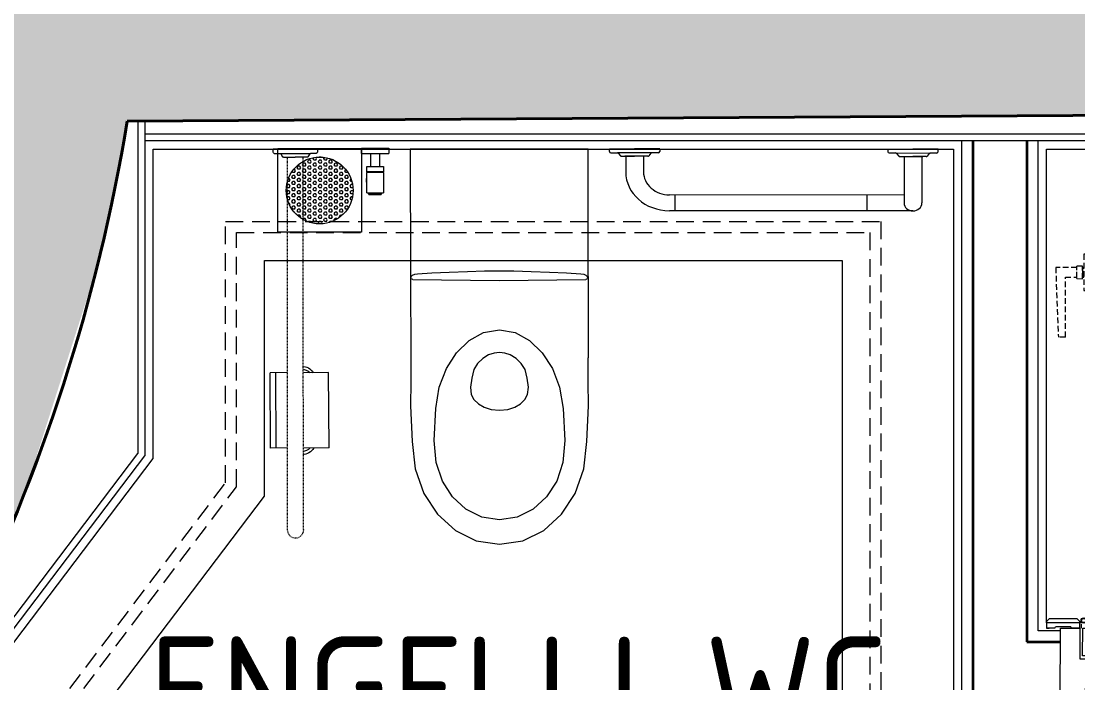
# Model space of a CAD drawing. Header units: millimetres. Extents: x 8884 to 18446, y 10737 to 16556.
# Drawn here: x 11466.3 to 11656.1, y 14711.3 to 14830.1 of the extents above; entities that cross this region are included whole.
import ezdxf

# ---------------------------------------------------------------- set-up
doc = ezdxf.new("R2010")
doc.units = ezdxf.units.MM
doc.set_wipeout_variables(frame=1)
for name, pattern in [('01-2BASEMENT$0$HIDDEN', [0.375, 0.25, -0.125]), ('DUZ', [0]), ('HIDDEN', [0.375, 0.25, -0.125]), ('HIDDEN2', [4.7625, 3.175, -1.5875])]:
    doc.linetypes.add(name, pattern=pattern)
for name, color, linetype, lineweight in [('3Rdf_Sanitary', 143, 'Continuous', 20), ('CEILING (3RDF)', 172, 'Continuous', 13), ('DOOR-INT (3RDF)', 157, 'Continuous', 15), ('FLOOR_METAL (3RDF)', 252, 'Continuous', 13), ('GYPSIUM BOARD (3RDF)', 97, 'Continuous', 20), ('LED LİGHTİNG', 40, 'HIDDEN2', 20), ('ozgun_duvar', 251, 'DUZ', 9), ('PLASTER (3RDF)', 251, 'Continuous', 13), ('SANITARY (3RDF)', 153, 'Continuous', 20), ('SANITARY-ACCESSORIES(3RDF)', 2, 'Continuous', 9), ('TEXT-GNRL (3RDF)', 125, 'Continuous', 15), ('TRS-DVR-OZGN', 192, 'Continuous', 40), ('WALL (3RDF)', 255, 'Continuous', 35)]:
    doc.layers.add(name, color=color, linetype=linetype, lineweight=lineweight)
doc.layers.add('wipeout', color=8, linetype='Continuous')
doc.styles.add('ARIALTUR', font='isocpeur.ttf', dxfattribs={"width": 0.9, "height": 15})

# ---------------------------------------------------------------- blocks, each defined once
blk = doc.blocks.new('A$C5CCE6BB4')
blk.add_wipeout([(698.8, 359.7), (466.1, 359.5), (390.9, 359.5), (360.7, 359.3), (302.1, 359.2), (266.2, 359.4), (221.4, 359), (193.4, 357.8), (169.6, 356.4), (124.6, 350.7), (80.4, 332.9), (42.9, 305.2), (13.9, 269.4), (-0.3, 237.2), (-6, 217.3), (-9, 195.2), (-9.8, 170.9), (-4.7, 132.8), (4.6, 111.7), (17.3, 86.5), (28.4, 72.7), (42.9, 54.8), (61.6, 41), (73.4, 32.2), (80.4, 27.1), (102.5, 18.2), (117.6, 12.1), (133.9, 8.1), (159.1, 5), (184, 2.7), (287.9, 0.7), (382.5, 0.5), (498, 0.2), (590, 0.1), (671.9, 0), (698.8, 0)]).dxf.layer = 'wipeout'
for p, q in [((80.4, 332.9), (124.6, 350.7)), ((124.6, 350.7), (173.7, 356.9)), ((173.7, 356.9), (237.3, 359.7)), ((237.3, 359.7), (280.5, 359.3)), ((280.5, 359.3), (323.7, 359.1)), ((469.9, 359.8), (323.7, 359.1)), ((462.7, 179.8), (464.2, 354.5)), ((466.1, 359.5), (464.2, 354.5)), ((466.1, 359.5), (469.2, 358.5)), ((472.1, 355.1), (469.2, 358.5)), ((469.9, 359.8), (698.8, 360)), ((473.8, 350.5), (472.1, 355.1)), ((474.6, 345), (473.8, 350.5)), ((476.3, 315.9), (474.6, 345)), ((698.8, 0), (698.8, 359.7)), ((42.9, 305.2), (80.4, 332.9)), ((13.9, 269.4), (42.9, 305.2)), ((135.9, 308.3), (102.4, 295.6)), ((175.2, 312.1), (135.9, 308.3)), ((232.6, 308.8), (175.2, 312.1)), ((270.8, 301.7), (232.6, 308.8)), ((477.5, 281.1), (476.3, 315.9)), ((102.4, 295.6), (74, 275)), ((304.4, 287.4), (270.8, 301.7)), ((332.9, 266.6), (304.4, 287.4)), ((-4.7, 227.2), (13.9, 269.4)), ((74, 275), (52, 247.9)), ((354.9, 241), (332.9, 266.6)), ((478.6, 244.4), (477.5, 281.1)), ((52, 247.9), (37.9, 215.9)), ((241.3, 222.7), (249, 231.6)), ((249, 231.6), (257.7, 236.9)), ((257.7, 236.9), (270.9, 238.6)), ((270.9, 238.6), (286.9, 236)), ((286.9, 236), (302.8, 231.7)), ((302.8, 231.7), (313.6, 224.2)), ((369, 212), (354.9, 241)), ((479.6, 209.4), (478.6, 244.4)), ((-11, 180), (-4.7, 227.2)), ((37.9, 215.9), (32.9, 180)), ((231, 196.6), (235.1, 210.8)), ((235.1, 210.8), (241.3, 222.7)), ((313.6, 224.2), (322.4, 213.7)), ((322.4, 213.7), (328.8, 201.9)), ((374, 180), (369, 212)), ((480, 179.8), (479.6, 209.4)), ((229.5, 180), (231, 196.6)), ((328.8, 201.9), (332.2, 190.8)), ((332.2, 190.8), (333.3, 180)), ((-4.7, 132.8), (-11, 180)), ((32.9, 180), (37.9, 144.1)), ((231, 163.4), (229.5, 180)), ((333.3, 180), (332.2, 169.2)), ((369, 148), (374, 180)), ((464.2, 5.1), (462.7, 179.8)), ((479.6, 150.2), (480, 179.8)), ((235.1, 149.2), (231, 163.4)), ((328.8, 158.1), (322.4, 146.3)), ((332.2, 169.2), (328.8, 158.1)), ((37.9, 144.1), (52, 112.1)), ((241.3, 137.3), (235.1, 149.2)), ((249, 128.4), (241.3, 137.3)), ((313.6, 135.8), (302.8, 128.3)), ((322.4, 146.3), (313.6, 135.8)), ((354.9, 119), (369, 148)), ((478.6, 115.2), (479.6, 150.2)), ((13.9, 90.6), (-4.7, 132.8)), ((257.7, 123.1), (249, 128.4)), ((270.9, 121.4), (257.7, 123.1)), ((286.9, 124), (270.9, 121.4)), ((302.8, 128.3), (286.9, 124)), ((332.9, 93.4), (354.9, 119)), ((477.5, 78.5), (478.6, 115.2)), ((52, 112.1), (74, 85.1)), ((42.9, 54.8), (13.9, 90.6)), ((74, 85.1), (102.4, 64.4)), ((304.4, 72.6), (332.9, 93.4)), ((476.3, 43.7), (477.5, 78.5)), ((102.4, 64.4), (135.9, 51.7)), ((232.6, 51.3), (270.8, 58.3)), ((270.8, 58.3), (304.4, 72.6)), ((80.4, 27.1), (42.9, 54.8)), ((135.9, 51.7), (175.2, 47.9)), ((175.2, 47.9), (232.6, 51.3)), ((474.6, 14.6), (476.3, 43.7)), ((124.6, 9.3), (80.4, 27.1)), ((173.7, 3.1), (124.6, 9.3)), ((237.3, 0.3), (173.7, 3.1)), ((280.5, 0.7), (237.3, 0.3)), ((323.7, 0.9), (280.5, 0.7)), ((469.9, 0.2), (323.7, 0.9)), ((464.2, 5.1), (466.1, 0.1)), ((469.2, 1.1), (466.1, 0.1)), ((469.2, 1.1), (472.1, 4.5)), ((698.8, 0), (469.9, 0.2)), ((472.1, 4.5), (473.8, 9.1)), ((473.8, 9.1), (474.6, 14.6))]:
    blk.add_line(p, q)
blk = doc.blocks.new('ph 03')
for points in [[(-94781.6, -28253.3), (-94781.6, -28148.3)], [(-94646.6, -28148.3), (-94781.6, -28148.3)], [(-94646.6, -28158.3), (-94781.6, -28158.3)], [(-94646.6, -28253.3), (-94646.6, -28148.3)], [(-94646.6, -28253.3), (-94781.6, -28253.3)]]:
    blk.add_lwpolyline(points)
at = {"linetype": 'Continuous', "lineweight": 0}
for centre, radius, start, end in [((-94769.7, -28205.4), 23.6, 120.2427, 239.7573), ((-94658.5, -28205.4), 23.6, 300.2561, 59.7439), ((-94769.7, -28205.4), 18.2, 130.8416, 229.1584), ((-94658.5, -28205.4), 18.2, 310.8615, 49.1385)]:
    blk.add_arc(centre, radius, start, end, dxfattribs=at)
blk = doc.blocks.new('rail-02')
at = {"linetype": 'HIDDEN', "ltscale": 0.2}
blk.add_wipeout([(0, -4.5), (0.55, -4.5), (0.69, -4.45), (0.78, -4.35), (0.8, -4.25), (0.8, -3.1), (0.82, -3.01), (0.88, -2.94), (1.1, -2.78), (1.36, -2.6), (1.42, -2.56), (1.48, -2.49), (1.5, -2.4), (1.5, -1.6), (32.01, -1.6), (53.25, -1.6), (63.32, -1.6), (67.67, -1.6), (68.47, -1.59), (68.91, -1.48), (69.35, -1.21), (69.66, -0.87), (69.78, -0.63), (69.88, -0.3), (69.9, 0.13), (69.82, 0.53), (69.66, 0.85), (69.48, 1.09), (69.27, 1.28), (68.81, 1.52), (68.3, 1.6), (49.41, 1.6), (32.6, 1.6), (14.5, 1.6), (3.59, 1.6), (1.5, 1.6), (1.5, 2.24), (1.48, 2.49), (1.42, 2.56), (1.3, 2.64), (1.15, 2.75), (0.97, 2.88), (0.88, 2.94), (0.82, 3.01), (0.8, 3.13), (0.8, 4.25), (0.79, 4.33), (0.75, 4.4), (0.71, 4.44), (0.63, 4.49), (0.57, 4.5), (0.5, 4.5), (0, 4.5)], dxfattribs=at).dxf.layer = '3Rdf_Sanitary'
at = {"layer": '3Rdf_Sanitary', "ltscale": 0.2}
for p, q in [((0, 4.5), (0, 0)), ((0.55, 4.5), (0, 4.5)), ((0.8, 4.25), (0.8, 3.1)), ((0.8, 3.1), (0.8, -3.1)), ((0.88, 2.94), (1.42, 2.56)), ((1.5, 2.4), (1.5, 0)), ((0, -4.5), (0, 0)), ((1.5, -2.4), (1.5, 0)), ((0.8, -4.25), (0.8, -3.1)), ((0.88, -2.94), (1.42, -2.56)), ((0, -4.5), (0.55, -4.5))]:
    blk.add_line(p, q, dxfattribs=at)
at = {"layer": '3Rdf_Sanitary', "linetype": 'HIDDEN', "ltscale": 0.2}
for p, q in [((68.3, 1.6), (1.5, 1.6)), ((68.3, -1.6), (1.5, -1.6))]:
    blk.add_line(p, q, dxfattribs=at)
at = {"layer": '3Rdf_Sanitary', "ltscale": 0.2}
for centre, radius, start, end in [((0.55, 4.25), 0.25, 0, 90), ((1, 3.1), 0.2, 180, 234.4623), ((1.3, 2.4), 0.2, 0, 54.4623), ((1, -3.1), 0.2, 125.5377, 180), ((1.3, -2.4), 0.2, 305.5377, 0), ((0.55, -4.25), 0.25, 270, 0)]:
    blk.add_arc(centre, radius, start, end, dxfattribs=at)
at = {"layer": '3Rdf_Sanitary', "linetype": 'HIDDEN', "ltscale": 0.2}
blk.add_arc((68.3, 0), 1.6, 270, 90, dxfattribs=at)
blk = doc.blocks.new('GRAB-L')
for p, q in [((-4.5, 0), (0, 0)), ((-4.5, -0.55), (-4.5, 0)), ((4.5, 0), (0, 0)), ((4.5, 0), (4.5, -0.55)), ((45.49, 0), (49.99, 0)), ((45.49, 0), (45.49, -0.55)), ((54.49, 0), (49.99, 0)), ((54.49, -0.55), (54.49, 0)), ((-4.25, -0.8), (-3.1, -0.8)), ((3.1, -0.8), (-3.1, -0.8)), ((-2.94, -0.88), (-2.56, -1.42)), ((-2.4, -1.5), (0, -1.5)), ((1.75, -1.5), (-1.75, -1.5)), ((-1.6, -1.5), (-1.6, -4.65)), ((2.4, -1.5), (0, -1.5)), ((1.6, -1.5), (1.6, -4.65)), ((2.94, -0.88), (2.56, -1.42)), ((4.25, -0.8), (3.1, -0.8)), ((45.74, -0.8), (46.88, -0.8)), ((46.88, -0.8), (53.09, -0.8)), ((47.05, -0.88), (47.43, -1.42)), ((47.59, -1.5), (49.99, -1.5)), ((48.24, -1.5), (51.74, -1.5)), ((48.39, -1.5), (48.39, -10.9)), ((52.38, -1.5), (49.99, -1.5)), ((51.59, -1.5), (51.59, -10.9)), ((52.93, -0.88), (52.55, -1.42)), ((54.24, -0.8), (53.09, -0.8)), ((48.39, -9.3), (6.25, -9.3)), ((7.22, -9.3), (7.22, -12.5)), ((41.73, -9.3), (41.73, -12.5)), ((49.99, -12.5), (6.25, -12.5))]:
    blk.add_line(p, q)
for centre, radius, start, end in [((-4.25, -0.55), 0.25, 180, 270), ((-3.1, -1), 0.2, 35.5377, 90), ((-2.4, -1.3), 0.2, 215.5377, 270), ((2.4, -1.3), 0.2, 270, 324.4623), ((3.1, -1), 0.2, 90, 144.4623), ((4.25, -0.55), 0.25, 270, 0), ((45.74, -0.55), 0.25, 180, 270), ((46.88, -1), 0.2, 35.5377, 90), ((47.59, -1.3), 0.2, 215.5377, 270), ((52.38, -1.3), 0.2, 270, 324.4623), ((53.09, -1), 0.2, 90, 144.4623), ((54.24, -0.55), 0.25, 270, 0), ((6.25, -4.65), 7.85, 180, 270), ((6.25, -4.65), 4.65, 180, 270.0006), ((49.99, -10.9), 1.6, 180, 0)]:
    blk.add_arc(centre, radius, start, end)
blk = doc.blocks.new('egsdgsd')
at = {"color": 0, "linetype": 'Continuous', "elevation": 0}
for points in [[(17073.75, 1351.57), (17073.75, 1352.54)], [(17073.75, 1352.54), (17079.3, 1352.54)], [(17073.75, 1351.57), (17079.3, 1351.57)], [(17075.63, 1349.27), (17075.63, 1351.57)], [(17077.43, 1351.57), (17077.43, 1349.27)], [(17079.3, 1352.54), (17079.3, 1351.57)], [(17074.82, 1348.3), (17074.82, 1349.27)], [(17074.82, 1349.27), (17078.24, 1349.27)], [(17078.23, 1348.3), (17074.82, 1348.3)], [(17074.82, 1344.53), (17074.82, 1348.16)], [(17078.23, 1348.16), (17074.82, 1348.16)], [(17074.92, 1348.16), (17074.92, 1348.3)], [(17078.12, 1348.3), (17078.12, 1348.16)], [(17078.24, 1349.27), (17078.23, 1348.3)], [(17078.23, 1348.16), (17078.23, 1344.53)], [(17074.75, 1346.73), (17074.77, 1346.85), (17074.77, 1346.97), (17074.8, 1347.07), (17074.82, 1347.16)], [(17074.82, 1346.33), (17074.8, 1346.43), (17074.77, 1346.54), (17074.77, 1346.64), (17074.75, 1346.73)], [(17074.82, 1344.53), (17078.23, 1344.53)], [(17075.01, 1344.5), (17075.01, 1344.53)], [(17075.01, 1344.5), (17078.02, 1344.5)], [(17075.27, 1344.24), (17075.27, 1344.5)], [(17075.27, 1344.24), (17075.29, 1344.24)], [(17075.29, 1344.24), (17075.29, 1344.5)], [(17075.29, 1344.24), (17075.32, 1344.24)], [(17075.32, 1344.24), (17075.32, 1344.5)], [(17075.32, 1344.24), (17075.32, 1344.5)], [(17075.32, 1344.24), (17075.39, 1344.24)], [(17075.32, 1344.24), (17075.32, 1344.24)], [(17075.39, 1344.24), (17075.39, 1344.5)], [(17075.39, 1344.24), (17075.41, 1344.24)], [(17075.41, 1344.24), (17075.41, 1344.5)], [(17075.41, 1344.24), (17075.46, 1344.24)], [(17075.46, 1344.24), (17075.46, 1344.5)], [(17075.46, 1344.24), (17075.48, 1344.24)], [(17075.48, 1344.24), (17075.48, 1344.5)], [(17075.48, 1344.24), (17075.6, 1344.24)], [(17075.6, 1344.24), (17075.6, 1344.5)], [(17075.6, 1344.24), (17075.63, 1344.24)], [(17075.63, 1344.24), (17075.63, 1344.5)], [(17075.63, 1344.24), (17075.75, 1344.24)], [(17075.75, 1344.24), (17075.75, 1344.5)], [(17075.75, 1344.24), (17075.75, 1344.5)], [(17075.75, 1344.24), (17075.93, 1344.24)], [(17075.75, 1344.24), (17075.75, 1344.24)], [(17075.93, 1344.24), (17075.93, 1344.5)], [(17075.93, 1344.24), (17075.96, 1344.24)], [(17075.96, 1344.24), (17075.96, 1344.5)], [(17075.96, 1344.24), (17076.08, 1344.24)], [(17076.08, 1344.24), (17076.08, 1344.5)], [(17076.08, 1344.24), (17076.1, 1344.24)], [(17076.1, 1344.24), (17076.1, 1344.5)], [(17076.1, 1344.5), (17076.1, 1344.24)], [(17076.1, 1344.36), (17076.1, 1344.36)], [(17076.1, 1344.24), (17076.12, 1344.24)], [(17076.12, 1344.24), (17076.12, 1344.5)], [(17076.12, 1344.24), (17076.31, 1344.24)], [(17076.31, 1344.24), (17076.31, 1344.5)], [(17076.31, 1344.24), (17076.34, 1344.24)], [(17076.34, 1344.24), (17076.34, 1344.5)], [(17076.34, 1344.24), (17076.41, 1344.24)], [(17076.41, 1344.5), (17076.41, 1344.24)], [(17076.41, 1344.24), (17076.41, 1344.5)], [(17076.41, 1344.36), (17076.48, 1344.36)], [(17076.41, 1344.24), (17076.41, 1344.24)], [(17076.48, 1344.24), (17076.48, 1344.5)], [(17076.48, 1344.24), (17076.48, 1344.5)], [(17076.48, 1344.24), (17076.5, 1344.24)], [(17076.48, 1344.24), (17076.48, 1344.24)], [(17076.5, 1344.24), (17076.5, 1344.5)], [(17076.5, 1344.24), (17076.53, 1344.24)], [(17076.53, 1344.24), (17076.53, 1344.5)], [(17076.53, 1344.24), (17076.74, 1344.24)], [(17076.74, 1344.5), (17076.74, 1344.24)], [(17076.74, 1344.24), (17076.74, 1344.5)], [(17076.74, 1344.36), (17076.81, 1344.36)], [(17076.74, 1344.24), (17076.74, 1344.24)], [(17076.81, 1344.24), (17076.81, 1344.5)], [(17076.81, 1344.24), (17076.81, 1344.5)], [(17076.81, 1344.24), (17076.91, 1344.24)], [(17076.81, 1344.24), (17076.81, 1344.24)], [(17076.91, 1344.24), (17076.91, 1344.5)], [(17076.91, 1344.24), (17076.93, 1344.24)], [(17076.93, 1344.24), (17076.93, 1344.5)], [(17076.93, 1344.24), (17077.12, 1344.24)], [(17077.12, 1344.24), (17077.12, 1344.5)], [(17077.12, 1344.24), (17077.14, 1344.24)], [(17077.14, 1344.5), (17077.14, 1344.24)], [(17077.14, 1344.24), (17077.26, 1344.24)], [(17077.26, 1344.24), (17077.26, 1344.5)], [(17077.26, 1344.24), (17077.29, 1344.24)], [(17077.29, 1344.24), (17077.29, 1344.5)], [(17077.29, 1344.24), (17077.45, 1344.24)], [(17077.45, 1344.5), (17077.45, 1344.24)], [(17077.45, 1344.24), (17077.45, 1344.5)], [(17077.45, 1344.24), (17077.45, 1344.24)], [(17077.45, 1344.24), (17077.55, 1344.24)], [(17077.55, 1344.24), (17077.55, 1344.5)], [(17077.55, 1344.24), (17077.57, 1344.24)], [(17077.57, 1344.24), (17077.57, 1344.5)], [(17077.57, 1344.24), (17077.67, 1344.24)], [(17077.67, 1344.5), (17077.67, 1344.24)], [(17077.67, 1344.24), (17077.67, 1344.5)], [(17077.67, 1344.24), (17077.67, 1344.24)], [(17077.67, 1344.24), (17077.71, 1344.24)], [(17077.71, 1344.24), (17077.71, 1344.5)], [(17077.71, 1344.24), (17077.74, 1344.24)], [(17077.74, 1344.24), (17077.74, 1344.5)], [(17077.74, 1344.24), (17077.76, 1344.24)], [(17077.76, 1344.5), (17077.76, 1344.24)], [(17077.76, 1344.24), (17077.76, 1344.5)], [(17077.76, 1344.24), (17077.76, 1344.24)], [(17078.02, 1344.53), (17078.02, 1344.5)]]:
    blk.add_lwpolyline(points, dxfattribs=at)
blk = doc.blocks.new('DFGFDH')
for p, q in [((17368.98, 1034.97, 0), (17372.99, 1037.95, 0)), ((17372.99, 1037.95, 0), (17373.69, 1037.85, 0)), ((17373.2, 1036, 0), (17374.4, 1036.9, 0)), ((17373.69, 1037.85, 0), (17374.4, 1036.9, 0)), ((17374.4, 1036.9, 0), (17374, 1036.6, 0)), ((17374.4, 1036.9, 0), (17374.4, 1036.9, 0)), ((17368.98, 1034.97, 0), (17368.88, 1034.27, 0)), ((17370.76, 1034.5, 0), (17372.93, 1036.12, 0)), ((17370.79, 1034.21, 0), (17370.76, 1034.5, 0)), ((17373.2, 1036, 0), (17372.93, 1036.12, 0)), ((17369.59, 1033.31, 0), (17368.88, 1034.27, 0)), ((17369.59, 1033.31, 0), (17370.79, 1034.21, 0)), ((17319.42, 982.23, 0), (17375.74, 1024.2, 0)), ((17375.74, 1024.2, 0), (17378.72, 1020.19, 0)), ((17382.73, 1023.17), (17383.94, 1024.07)), ((17382.73, 1023.17), (17383.94, 1024.07)), ((17382.73, 1023.17), (17382.77, 1022.89)), ((17383.94, 1024.07), (17383.53, 1023.77)), ((17383.94, 1024.07), (17383.94, 1024.07)), ((17384.65, 1023.12), (17383.94, 1024.07)), ((17384.54, 1022.42), (17384.65, 1023.12)), ((17379.12, 1020.49), (17380.33, 1021.38)), ((17380.33, 1021.38), (17380.59, 1021.27)), ((17380.53, 1019.43), (17384.54, 1022.42)), ((17380.59, 1021.27), (17382.77, 1022.89)), ((17378.72, 1020.19, 0), (17322.4, 978.22, 0)), ((17378.64, 1019.27, 0), (17378.23, 1019.82, 0)), ((17379.33, 1019.78, 0), (17378.92, 1020.33, 0)), ((17379.12, 1020.49), (17379.83, 1019.53)), ((17380.53, 1019.43), (17379.83, 1019.53)), ((17311.04, 991.8, 0), (17307.03, 988.81, 0)), ((17311.04, 991.8, 0), (17311.74, 991.69, 0)), ((17312.45, 990.74, 0), (17311.74, 991.69, 0)), ((17310.99, 989.96, 0), (17308.81, 988.34, 0)), ((17311.25, 989.84, 0), (17310.99, 989.96, 0)), ((17312.45, 990.74, 0), (17311.25, 989.84, 0)), ((17307.03, 988.81, 0), (17306.93, 988.11, 0)), ((17306.93, 988.11, 0), (17307.64, 987.16, 0)), ((17308.84, 988.05, 0), (17307.64, 987.16, 0)), ((17307.64, 987.16, 0), (17308.04, 987.45, 0)), ((17307.64, 987.16, 0), (17307.64, 987.16, 0)), ((17308.84, 988.05, 0), (17308.81, 988.34, 0)), ((17322.4, 978.22, 0), (17319.42, 982.23, 0)), ((17322, 977.92, 0), (17320.8, 977.03, 0)), ((17322, 977.92, 0), (17322.71, 976.97, 0)), ((17322.61, 976.27, 0), (17318.6, 973.28, 0)), ((17320.83, 976.74, 0), (17318.66, 975.12, 0)), ((17320.8, 977.03, 0), (17320.83, 976.74, 0)), ((17322.61, 976.27, 0), (17322.71, 976.97, 0)), ((17318.39, 975.24, 0), (17317.19, 974.34, 0)), ((17317.19, 974.34, 0), (17317.59, 974.64, 0)), ((17317.19, 974.34, 0), (17317.19, 974.34, 0)), ((17317.9, 973.39, 0), (17317.19, 974.34, 0)), ((17318.39, 975.24, 0), (17318.66, 975.12, 0)), ((17318.6, 973.28, 0), (17317.9, 973.39, 0))]:
    blk.add_line(p, q)
at = {"ltscale": 0.01}
blk.add_line((17375.84, 1024.9, 0), (17375.44, 1024.6, 0), dxfattribs=at)
at = {"color": 252}
for p, q in [((17320.04, 988.31, 0), (17330.36, 995.37, 0)), ((17331.1, 994.37, 0), (17330.36, 995.37, 0)), ((17331.1, 994.37, 0), (17322.48, 987.95, 0)), ((17321.71, 986.06, 0), (17320.04, 988.31, 0)), ((17320.55, 983.64, 0), (17325.76, 987.52, 0)), ((17326.67, 987.64, 0), (17321.46, 983.75, 0)), ((17323.31, 987.26, 0), (17321.51, 985.91, 0)), ((17323.11, 987.11, 0), (17321.71, 986.06, 0)), ((17322.48, 987.95, 0), (17323.11, 987.11, 0)), ((17325.76, 987.52, 0), (17326.03, 987.16, 0)), ((17337.98, 985.15, 0), (17329.35, 978.73, 0)), ((17338.72, 984.15, 0), (17337.98, 985.15, 0)), ((17320.82, 983.28, 0), (17320.55, 983.64, 0)), ((17329, 976.28, 0), (17338.72, 984.15, 0)), ((17329.02, 983.15, 0), (17323.81, 979.27, 0)), ((17324.08, 978.91, 0), (17329.29, 982.79, 0)), ((17329.29, 982.79, 0), (17329.02, 983.15, 0)), ((17328.33, 980.52, 0), (17326.53, 979.18, 0)), ((17328.13, 980.37, 0), (17326.73, 979.32, 0)), ((17329.35, 978.73, 0), (17328.13, 980.37, 0)), ((17323.81, 979.27, 0), (17324.08, 978.91, 0)), ((17326.73, 979.32, 0), (17329, 976.28, 0))]:
    blk.add_line(p, q, dxfattribs=at)
at = {"color": 252, "linetype": '01-2BASEMENT$0$HIDDEN', "lineweight": 0, "ltscale": 4}
for p, q in [((17412.45, 980.18, 0), (17413.45, 980.93, 0)), ((17412.45, 980.18, 0), (17413.45, 980.93, 0)), ((17421.32, 971.2, 0), (17413.45, 980.93, 0)), ((17421.32, 971.2, 0), (17413.45, 980.93, 0)), ((17421.32, 971.2, 0), (17413.45, 980.93, 0)), ((17421.32, 971.2, 0), (17413.45, 980.93, 0)), ((17402.83, 973.01, 0), (17401.83, 972.26, 0)), ((17402.83, 973.01, 0), (17401.83, 972.26, 0)), ((17408.89, 961.94, 0), (17401.83, 972.26, 0)), ((17408.89, 961.94, 0), (17401.83, 972.26, 0)), ((17417.08, 970.53, 0), (17418.43, 968.73, 0)), ((17417.08, 970.53, 0), (17418.43, 968.73, 0)), ((17418.28, 968.93, 0), (17421.32, 971.2, 0)), ((17418.28, 968.93, 0), (17421.32, 971.2, 0)), ((17411.94, 964.21, 0), (17408.89, 961.94, 0)), ((17411.94, 964.21, 0), (17408.89, 961.94, 0)), ((17410.75, 965.81, 0), (17412.09, 964.01, 0)), ((17410.75, 965.81, 0), (17412.09, 964.01, 0))]:
    blk.add_line(p, q, dxfattribs=at)
at = {"elevation": 0}
for points in [[(17368.79, 1032.72), (17368.79, 1032.72), (17372.4, 1035.4), (17373.89, 1033.4), (17373.49, 1033.1), (17373.79, 1032.7), (17374.19, 1033), (17381.93, 1022.58), (17379.12, 1020.49), (17375.84, 1024.9), (17375.04, 1024.3), (17368.79, 1032.72)], [(17380.33, 1021.38), (17379.12, 1020.49)], [(17313.44, 991.48), (17309.83, 988.79), (17311.33, 986.78), (17311.73, 987.08), (17312.03, 986.68), (17311.63, 986.38), (17319.38, 975.97), (17322, 977.92), (17318.72, 982.34), (17319.7, 983.07), (17313.44, 991.48)], [(17320.8, 977.03), (17322, 977.92)]]:
    blk.add_lwpolyline(points, dxfattribs=at)
at = {"color": 252, "linetype": '01-2BASEMENT$0$HIDDEN', "lineweight": 0, "ltscale": 4, "elevation": 0}
for points in [[(17378.87, 1019.07), (17420.35, 963.3), (17416.74, 960.61), (17375.27, 1016.38)], [(17378.87, 1019.07), (17420.35, 963.3), (17416.74, 960.61), (17375.27, 1016.38)], [(17418.33, 966.01), (17418.69, 966.28), (17414.81, 971.49), (17414.45, 971.22)], [(17418.33, 966.01), (17418.69, 966.28), (17414.81, 971.49), (17414.45, 971.22)], [(17414.72, 963.32), (17414.36, 963.05), (17410.48, 968.27), (17410.84, 968.53)], [(17414.72, 963.32), (17414.36, 963.05), (17410.48, 968.26), (17410.84, 968.53)], [(17417.27, 968.18), (17417.47, 968.33), (17416.43, 969.74), (17416.23, 969.59)], [(17417.27, 968.18), (17417.47, 968.33), (17416.43, 969.74), (17416.23, 969.59)], [(17412.94, 964.96), (17412.74, 964.81), (17411.7, 966.21), (17411.9, 966.36)], [(17412.94, 964.96), (17412.74, 964.81), (17411.7, 966.21), (17411.9, 966.36)]]:
    blk.add_lwpolyline(points, close=True, dxfattribs=at)
at = {"color": 252, "elevation": 0}
for points in [[(17323.31, 987.26), (17323.91, 986.45), (17322.11, 985.11), (17321.51, 985.91)], [(17328.33, 980.52), (17327.73, 981.32), (17325.93, 979.98), (17326.53, 979.18)]]:
    blk.add_lwpolyline(points, dxfattribs=at)
for points in [[(17322.45, 985.06), (17322.31, 985.26), (17323.71, 986.3), (17323.86, 986.1)], [(17325.98, 980.33), (17326.13, 980.13), (17327.53, 981.17), (17327.38, 981.37)]]:
    blk.add_lwpolyline(points, close=True, dxfattribs=at)
at = {"color": 252, "linetype": '01-2BASEMENT$0$HIDDEN', "lineweight": 0, "ltscale": 4, "elevation": 0}
for points in [[(17412.45, 980.18), (17418.87, 971.56), (17417.23, 970.33), (17418.28, 968.93)], [(17412.45, 980.18), (17418.87, 971.56), (17417.23, 970.33), (17418.28, 968.93)], [(17402.83, 973.01), (17409.25, 964.39), (17410.9, 965.61), (17411.94, 964.21)], [(17402.83, 973.01), (17409.25, 964.39), (17410.9, 965.61), (17411.94, 964.21)], [(17417.08, 970.53), (17416.28, 969.94), (17417.62, 968.13), (17418.43, 968.73)], [(17417.08, 970.53), (17416.28, 969.94), (17417.62, 968.13), (17418.43, 968.73)], [(17410.75, 965.81), (17411.55, 966.41), (17412.89, 964.61), (17412.09, 964.01)], [(17410.75, 965.81), (17411.55, 966.41), (17412.89, 964.61), (17412.09, 964.01)]]:
    blk.add_lwpolyline(points, dxfattribs=at)
for radius in [0.47, 0.38]:
    blk.add_circle((17379.39, 1018.99, 0), radius)
at = {"color": 252, "linetype": 'HIDDEN', "ltscale": 10}
blk.add_arc((17378.69, 1017.79, 0), 68.69, 215.1035, 303.6446, dxfattribs=at)
blk = doc.blocks.new('Trap - Trap1-5318465-Floor Plan_H_06_Sixth Floor')
h = blk.add_hatch()
h.set_pattern_fill('HEX', color=253)
h.set_pattern_definition([(0, (126438.354, 1242.9096), (0, 5.49926132), [3.175, -6.35]), (120, (126438.354, 1242.9096), (-4.7625, -2.74963066), [3.175, -6.35]), (60, (126441.529, 1242.9096), (-4.7625, 2.74963066), [3.175, -6.35])])
edge = h.paths.add_edge_path()
edge.add_arc((0, 0), 60, 0, 180)
edge.add_arc((0, 0), 60, 180, 360)
at = {"color": 253}
for p, q in [((75, 75), (-75, 75)), ((-75, 75), (-75, -75)), ((75, -75), (75, 75)), ((-75, -75), (75, -75))]:
    blk.add_line(p, q, dxfattribs=at)
for start, end in [(0, 180), (180, 0)]:
    blk.add_arc((0, 0), 60, start, end, dxfattribs=at)

msp = doc.modelspace()

# ---------------------------------------------------------------- hatches: boundary and pattern name
at = {"layer": 'ozgun_duvar'}
h = msp.add_hatch(dxfattribs=at)
h.set_pattern_fill('DOTS', color=256, scale=0.4, style=0)
h.set_pattern_definition([(0, (19999.1183, 8091.67544), (0.3175, 0.635), [0, -0.635])])
h.paths.add_polyline_path([(11761.91, 15329.59), (11760.86, 15281.87), (11795.47, 15281.28), (11795.03, 14836.35), (11488.25, 14837.41), (11485.34, 14812.12), (11795.01, 14814), (11794.9, 14598.35), (11744.9, 14558.74), (11757.87, 14542.09), (11765.75, 14530.88), (11770.21, 14525.56), (11819.96, 14564.93), (11816.4, 15328.24)])
h = msp.add_hatch(dxfattribs=at)
h.set_pattern_fill('DOTS', color=256, scale=0.4, style=0)
h.set_pattern_definition([(0, (-8194.755, 2485.2215), (0.3175, 0.635), [0, -0.635])])
edge = h.paths.add_edge_path()
edge.add_line((10585.45, 15200.05), (10585.77, 15121.37))
edge.add_line((10585.77, 15121.37), (10693.74, 15121.22))
edge.add_line((10693.74, 15121.22), (10693.74, 15136.82))
edge.add_line((10693.74, 15136.82), (10756.08, 15138.59))
edge.add_line((10756.08, 15138.59), (10939.31, 15143.79))
edge.add_line((10939.31, 15143.79), (10972.87, 15099.97))
edge.add_line((10972.87, 15099.97), (10779.57, 14951.19))
edge.add_line((10779.57, 14951.19), (10797.8, 14927.51))
edge.add_line((10797.8, 14927.51), (11031.75, 15107.59))
edge.add_line((11031.75, 15107.59), (11067.27, 15123.75))
edge.add_line((11067.27, 15123.75), (11101.77, 15134.08))
edge.add_line((11101.77, 15134.08), (11139.8, 15140.14))
edge.add_line((11139.8, 15140.14), (11172.58, 15140.94))
edge.add_line((11172.58, 15140.94), (11180.3, 15140.67))
edge.add_line((11180.3, 15140.67), (11204.17, 15138.08))
edge.add_line((11204.17, 15138.08), (11218.97, 15135.57))
edge.add_line((11218.97, 15135.57), (11244.75, 15128.88))
edge.add_line((11244.75, 15128.88), (11259.5, 15124.07))
edge.add_line((11259.5, 15124.07), (11292.42, 15109.16))
edge.add_line((11292.42, 15109.16), (11303.69, 15102.87))
edge.add_line((11303.69, 15102.87), (11325.68, 15088.55))
edge.add_line((11325.68, 15088.55), (11348, 15070.42))
edge.add_line((11348, 15070.42), (11357.81, 15061.3))
edge.add_line((11357.81, 15061.3), (11377.85, 15039.04))
edge.add_line((11377.85, 15039.04), (11392.56, 15019.16))
edge.add_line((11392.56, 15019.16), (11403.43, 15001.64))
edge.add_line((11403.43, 15001.64), (11420.3, 14966.33))
edge.add_line((11420.3, 14966.33), (11432.67, 14926.06))
edge.add_line((11432.67, 14926.06), (11438.3, 14890.36))
edge.add_line((11438.3, 14890.36), (11439.07, 14851.23))
edge.add_line((11439.07, 14851.23), (11434.3, 14812.39))
edge.add_line((11434.3, 14812.39), (11424.07, 14774.62))
edge.add_line((11424.07, 14774.62), (11407.15, 14736.05))
edge.add_line((11407.15, 14736.05), (11387.99, 14704.98))
edge.add_line((11387.99, 14704.98), (11360.98, 14672.83))
edge.add_line((11360.98, 14672.83), (11338.72, 14651.46))
edge.add_line((11338.72, 14651.46), (11359.33, 14624.83))
edge.add_line((11359.33, 14624.83), (11392.35, 14650.86))
edge.add_line((11392.35, 14650.86), (11400.26, 14640.74))
edge.add_line((11400.26, 14640.74), (11426.82, 14672.61))
edge.add_arc((11163.55, 14865.06), 326.11, 323.8336, 333.5993)
edge.add_line((11455.65, 14720.05), (11467.04, 14745.72))
edge.add_line((11467.04, 14745.72), (11480, 14786.25))
edge.add_line((11480, 14786.25), (11485.34, 14812.12))
edge.add_line((11485.34, 14812.12), (11488.25, 14837.41))
edge.add_line((11488.25, 14837.41), (11487.66, 14878.52))
edge.add_arc((11091.95, 14845.85), 397.05, 4.7198, 11.7367)
edge.add_arc((11123.97, 14851.49), 364.55, 11.8932, 17.8403)
edge.add_line((11471, 14963.18), (11463.27, 14985.25))
edge.add_line((11463.27, 14985.25), (11452.7, 15009.08))
edge.add_line((11452.7, 15009.08), (11434.31, 15041.39))
edge.add_line((11434.31, 15041.39), (11425.23, 15053.1))
edge.add_arc((11281.56, 14947.86), 178.09, 36.2235, 46.3247)
edge.add_arc((11233.68, 14902.34), 244.1, 45.5739, 57.7968)
edge.add_line((11363.77, 15108.89), (11356.91, 15127.81))
edge.add_line((11356.91, 15127.81), (11440.56, 15201.34))
edge.add_line((11440.56, 15201.34), (11427.23, 15218.25))
edge.add_line((11427.23, 15218.25), (11386.41, 15197.99))
edge.add_line((11386.41, 15197.99), (10585.45, 15200.05))
h.paths.add_polyline_path([(10473.61, 15121.67), (10473.6, 15199.64), (10264.93, 15198.61), (10264.74, 15122.29)])

# ---------------------------------------------------------------- linework, layer by layer
at = {"layer": 'CEILING (3RDF)'}
msp.add_lwpolyline([(11650.45, 14807.12), (11791.46, 14807.12), (11791.46, 14722.05), (11650.45, 14722.05)], close=True, dxfattribs=at)
at = {"layer": 'GYPSIUM BOARD (3RDF)'}
for p, q in [((11487.22, 14812.13, 85.08), (11487.22, 14752.46, 85.08)), ((11488.47, 14812.13, 85.08), (11488.47, 14752.04, 85.08)), ((11488.42, 14809.87, 85.08), (11793.01, 14809.87, -72.5)), ((11488.42, 14808.62, 85.08), (11793.01, 14808.62, -72.5)), ((11418.49, 14661.79, -0.08), (11487.22, 14752.46, -4.6)), ((11419.29, 14660.77, -0.07), (11488.47, 14752.04, -4.61))]:
    msp.add_line(p, q, dxfattribs=at)
at = {"layer": 'PLASTER (3RDF)'}
msp.add_lwpolyline([(11652.93, 14720.62), (11648.95, 14720.62), (11648.95, 14808.62)], dxfattribs=at)
at = {"layer": 'TRS-DVR-OZGN', "ltscale": 10, "elevation": 85.08}
msp.add_lwpolyline([(11795.01, 14814), (11485.34, 14812.12)], dxfattribs=at)
at = {"layer": 'TRS-DVR-OZGN'}
msp.add_arc((11163.55, 14865.06), 326.11, 316.5403, 350.6583, dxfattribs=at)
at = {"layer": 'WALL (3RDF)'}
for p, q in [((11637.21, 14808.62), (11637.21, 14697.7)), ((11646.95, 14718.62), (11646.95, 14808.62))]:
    msp.add_line(p, q, dxfattribs=at)
at = {"layer": 'WALL (3RDF)', "elevation": -33.18}
msp.add_lwpolyline([(11466.38, 14744.05), (11470.56, 14755.09)], dxfattribs=at)
at = {"layer": 'WALL (3RDF)'}
msp.add_lwpolyline([(11646.91, 14718.62), (11652.92, 14718.62)], dxfattribs=at)

# ---------------------------------------------------------------- block references
at = {"layer": 'SANITARY (3RDF)', "ltscale": 0.2, "extrusion": (0.459504, -0.001471, 0.888174), "rotation": 270.1712968782409}
msp.add_blockref('egsdgsd', (13440.52, 6854.3, 5238.09), dxfattribs=at)
at = {"layer": 'SANITARY-ACCESSORIES(3RDF)', "xscale": -0.1000000000000618, "yscale": 0.1000000000000618, "zscale": 0.1000000000000618, "rotation": 90.34624564682244}
msp.add_blockref('ph 03', (8753.5, 5271.91, 77.23), dxfattribs=at)

# ---------------------------------------------------------------- texts
at = {"layer": 'TEXT-GNRL (3RDF)', "insert": (11489.18, 14719.57), "char_height": 20, "attachment_point": 1, "style": 'ARIALTUR'}
msp.add_mtext_dynamic_manual_height_columns('ENGELLI WC\\P3.30m²', width=418.286, gutter_width=75, heights=[92], dxfattribs=at)

# ---------------------------------------------------------------- next in the draw order: block references
at = {"layer": 'SANITARY (3RDF)', "extrusion": (-0.459504, -0.001471, 0.888174), "xscale": -1, "rotation": 179.8371301873718}
msp.add_blockref('rail-02', (-14770.19, 10262.89, -5326.61), dxfattribs=at)
at = {"layer": 'SANITARY (3RDF)', "ltscale": 0.2, "extrusion": (-0.459504, -0.001471, 0.888174), "xscale": -0.1000000000000005, "yscale": 0.1000000000000001, "zscale": 0.1000000000000001, "rotation": 359.8371301873718}
msp.add_blockref('A$C5CCE6BB4', (-14700.25, 10284.18, -5330.04), dxfattribs=at)
at = {"layer": 'SANITARY (3RDF)', "ltscale": 0.2, "extrusion": (-0.001471, -0.459504, 0.888174), "rotation": 0.1628698139318561}
msp.add_blockref('GRAB-L', (11529, 13177.52, -6833.84), dxfattribs=at)

# ---------------------------------------------------------------- next in the draw order: linework, layer by layer
at = {"layer": 'CEILING (3RDF)', "elevation": 0.01}
msp.add_lwpolyline([(11421.18, 14660.79), (11489.98, 14751.53), (11489.98, 14807.12), (11633.71, 14807.12), (11633.71, 14699.26), (11491.17, 14571.23), (11421.18, 14660.79)], dxfattribs=at)
msp.add_lwpolyline([(11446.42, 14660.97), (11509.98, 14744.81), (11509.98, 14787.12), (11613.71, 14787.12), (11613.71, 14708.18), (11493.74, 14600.42)], close=True, dxfattribs=at)
at = {"layer": 'LED LİGHTİNG', "elevation": 0.01}
for points in [[(11437.59, 14660.91), (11502.98, 14747.16), (11502.98, 14794.12), (11620.71, 14794.12), (11620.71, 14705.06), (11492.84, 14590.21)], [(11440.11, 14660.93), (11504.98, 14746.49), (11504.98, 14792.12), (11618.71, 14792.12), (11618.71, 14705.95), (11493.1, 14593.13)]]:
    msp.add_lwpolyline(points, close=True, dxfattribs=at)
at = {"layer": 'PLASTER (3RDF)', "elevation": 0}
msp.add_lwpolyline([(11617.24, 14682.45), (11635.21, 14698.59), (11635.21, 14808.62)], dxfattribs=at)

# ---------------------------------------------------------------- next in the draw order: block references
at = {"layer": 'DOOR-INT (3RDF)', "extrusion": (7.50477e-09, 1.00716e-09, 1), "rotation": 143.2739074697241}
msp.add_blockref('DFGFDH', (26196.1, 5146.48, 0), dxfattribs=at)
at = {"layer": 'FLOOR_METAL (3RDF)', "xscale": -0.1000000000000618, "yscale": 0.1000000000000618, "zscale": 0.1000000000000618}
msp.add_blockref('Trap - Trap1-5318465-Floor Plan_H_06_Sixth Floor', (11519.89, 14799.68, -41.68), dxfattribs=at)

doc.saveas('drawing.dxf')
